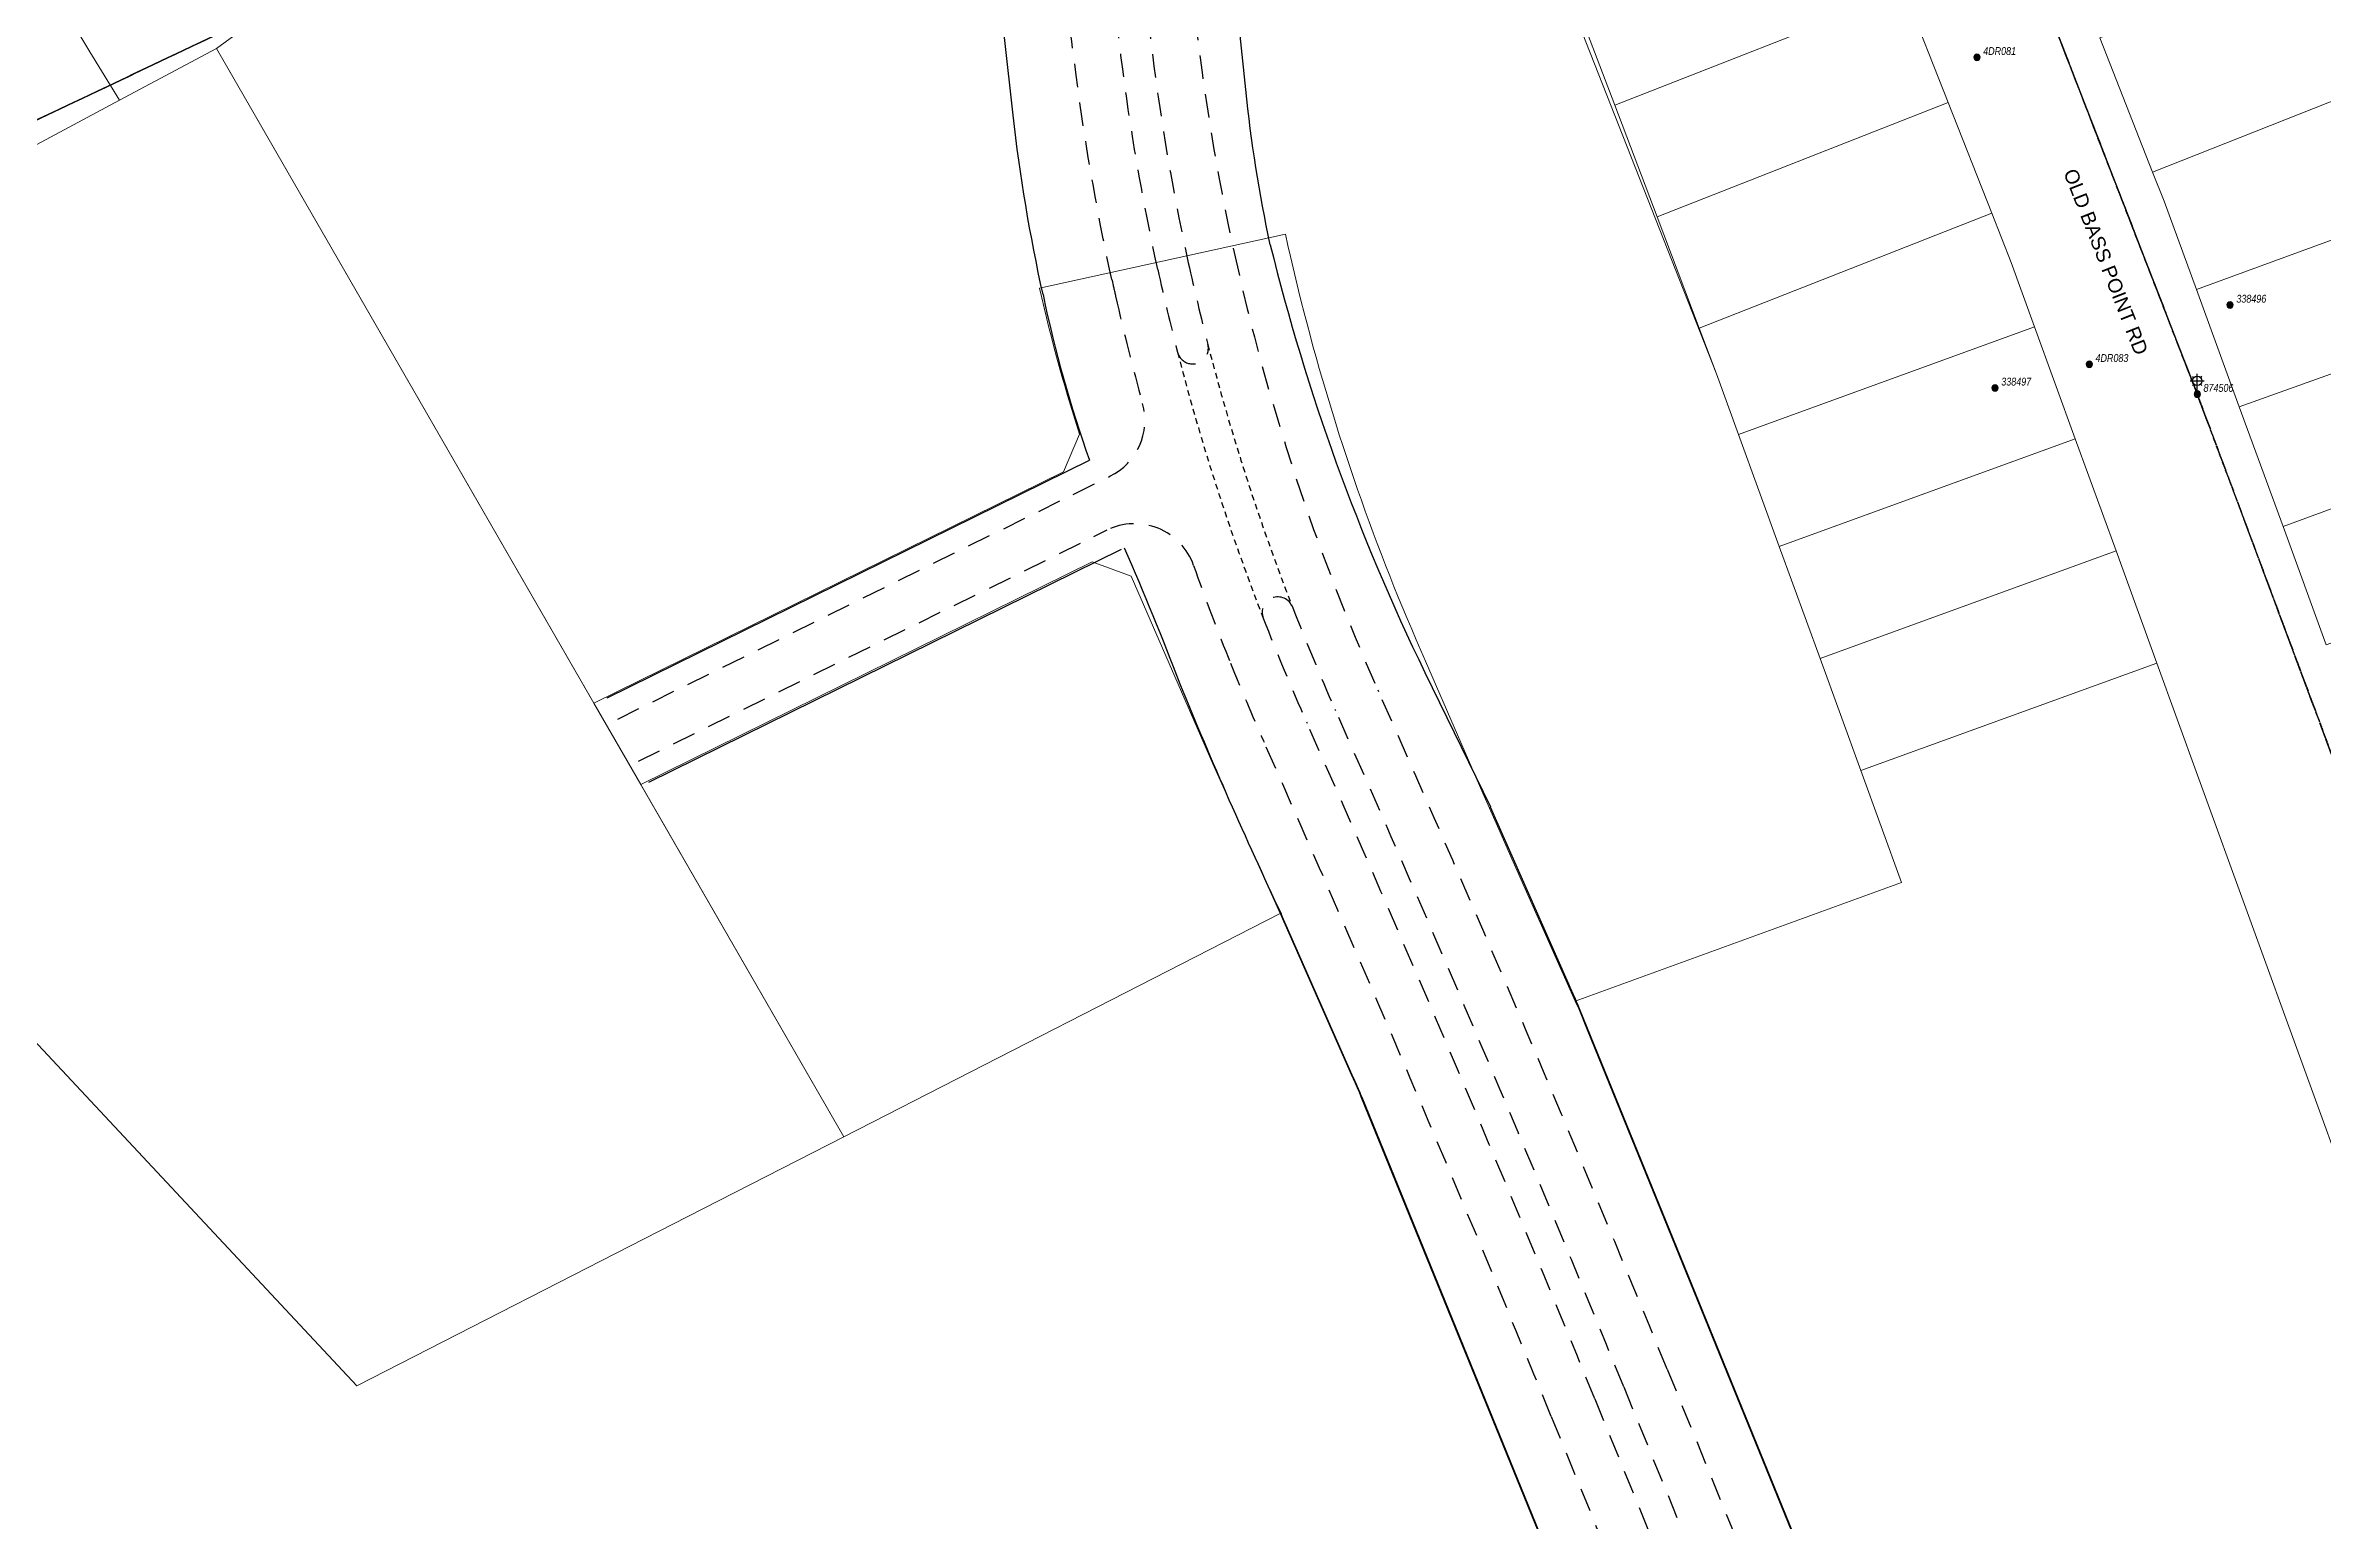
# Model space of a CAD drawing. Header units: metres. Extents: x 303058 to 305172, y 6169922 to 6171978.
# Drawn here: x 303745 to 304035.9, y 6170995.5 to 6171184 of the extents above; entities that cross this region are included whole.
import ezdxf
from ezdxf.enums import TextEntityAlignment as Align

# ---------------------------------------------------------------- set-up
doc = ezdxf.new("R2010")
doc.units = ezdxf.units.M
doc.linetypes.add('Cable Exist OH', pattern=[1, 1, 0])
doc.linetypes.add('Dash', pattern=[5, 3, -2])
doc.layers.get('0').update_dxf_attribs({"color": 6})
for name, color, linetype in [('_User PropBdy', 8, 'Continuous'), ('_User PropFOK', 9, 'Dash'), ('_User_NumPoleExist', 7, 'Continuous'), ('Equip_SP_SL_EXT', 8, 'Continuous'), ('Mains_HV_EXT', 7, 'Continuous'), ('Mains_HV_MOD', 7, 'Continuous'), ('Mains_LV_EXT', 7, 'Continuous'), ('Mains_SL_EXT', 7, 'Continuous'), ('Mains_SL_MOD', 7, 'Continuous'), ('OH_Details_SP_MISC', 7, 'Continuous'), ('SupportsOH_SP_TR_HV_LV_SL_EXT', 8, 'Continuous')]:
    doc.layers.add(name, color=color, linetype=linetype)
for name, color, linetype, lineweight in [('Cadastre Developer_SP_NEW', 2, 'Continuous', 5), ('Cadastre Land Parcels_SP_EXT', 8, 'Continuous', 5), ('Cadastre Road Names_SP_HV_LV_SL_EXT', 9, 'Continuous', 5), ('Cadastre Roads_SP_EXT', 7, 'Continuous', 5)]:
    doc.layers.add(name, color=color, linetype=linetype, lineweight=lineweight)
doc.styles.add('iecARIAL', font='arial.ttf', dxfattribs={"height": 2})
doc.styles.add('POLE_LABEL', font='ARIALNI.TTF')
doc.styles.get("Standard").update_dxf_attribs({"font": 'arial.ttf'})

# ---------------------------------------------------------------- blocks, each defined once
blk = doc.blocks.new('*U139')
for p, q in [((-2.25, 4.22), (2.25, 4.22)), ((-1.46, 5.68), (-1.06, 5.28)), ((-1.46, 2.76), (-1.06, 3.16)), ((0, 1.97), (0, 6.47)), ((0, 0), (0, 2.72)), ((1.46, 5.68), (1.06, 5.28)), ((1.46, 2.76), (1.06, 3.16))]:
    blk.add_line(p, q)
blk.add_circle((0, 4.22), 1.5)
at = {"style": 'iecARIAL', "flags": 9}
blk.add_attdef('ASSET_NUM', (1.5, 1.5), '', height=2.5, dxfattribs=at)
for tag, p, height, flags in [('OPERATING_VOLTAGE', (0.98, -1.65), 0.2, 9), ('ORIENTATION', (0.98, -1.85), 0.2, 9), ('OWNED_BY', (0.98, -2.05), 0.2, 9), ('STATE', (0.98, -2.25), 0.2, 9), ('CONSTRUCTED_VOLTAGE', (0.98, -0.65), 0.2, 9), ('CONTROL_TYPE', (0.98, -0.85), 0.2, 9), ('LANTERN_PURPOSE', (0.98, -1.05), 0.2, 9), ('LANTERN_TYPE', (0.98, -1.25), 0.2, 9), ('NO_PHASES', (0.98, -1.45), 0.2, 9), ('USAGE', (0.98, -2.45), 0.2, 9), ('CEXIST', (0.98, -2.65), 0.2, 9), ('CNEW', (0.98, -2.85), 0.2, 9), ('CNUMBER', (0.98, -3.05), 0.2, 9), ('CREMOVE', (0.98, -3.25), 0.2, 9), ('CREPLACE', (0.98, -3.45), 0.2, 9), ('LKINGHEIGHT', (0.98, -3.65), 0.2, 9), ('LBRACKET', (0.98, -3.85), 0.2, 9), ('LBRACKETVOCAB', (0.98, -4.05), 0.2, 9), ('LCATEGORY', (0.98, -4.25), 0.2, 9), ('LCHARGE1', (0.98, -4.45), 0.2, 9), ('LCHARGE1PERCENT', (0.98, -4.65), 0.2, 9), ('LCHARGE2', (0.98, -4.85), 0.2, 9), ('LCHARGE2PERCENT', (0.98, -5.05), 0.2, 9), ('LCHARGE3', (0.98, -5.25), 0.2, 9), ('LCHARGE3PERCENT', (0.98, -5.45), 0.2, 9), ('LEXIST', (0.98, -5.65), 0.2, 9), ('LLAMP', (0.98, -5.85), 0.2, 9), ('LLAMPVOCAB', (0.98, -6.05), 0.2, 9), ('LMAST', (0.98, -6.25), 0.2, 9), ('LMASTVOCAB', (0.98, -6.45), 0.2, 9), ('LNEW', (0.98, -6.65), 0.2, 9), ('LANTNUMBER', (0.98, -6.85), 0.2, 9), ('LOUTREACH', (0.98, -7.25), 0.2, 9), ('LOUTREACHVOCAB', (0.98, -7.45), 0.2, 9), ('LNUMBER', (2.18, -3.25), 2.5, 8), ('STREETNAME', (0.98, -9.25), 0.2, 9), ('SUBURB', (0.98, -9.45), 0.2, 1), ('LRATECODE', (0.98, -7.65), 0.2, 9), ('LREMOVE', (0.98, -7.85), 0.2, 9), ('LREPLACE', (0.98, -8.05), 0.2, 9), ('LTYPE', (0.98, -8.25), 0.2, 9), ('LTYPEVOCAB', (0.98, -8.45), 0.2, 9), ('LEGEND', (0.98, -8.65), 0.2, 9), ('LOCATION', (0.98, -8.85), 0.2, 9), ('NOTES', (0.98, -9.05), 0.2, 9)]:
    blk.add_attdef(tag, p, '', height=height, dxfattribs=dict(flags=flags))
blk = doc.blocks.new('POLE_EXT')
blk.add_hatch(color=256).paths.add_polyline_path([(-1, 0, 1), (1, 0, 1)])
blk.add_lwpolyline([(-1, 0, 1), (1, 0, 1)], format="xyb", close=True)
for tag, height, flags, p in [('pNumber', 2.5, 8, (-17.84, 2.07)), ('OWNED_BY', 0.2, 9, (1.35, -0.4)), ('SPECIAL_USE', 0.2, 9, (1.35, -0.8)), ('STATE', 0.2, 9, (1.35, -1)), ('cLV', 0.2, 9, (1.35, -1.4)), ('hDepth', 0.2, 9, (1.35, -1.6)), ('hDia', 0.2, 9, (1.35, -1.8)), ('cHV', 0.2, 9, (1.35, -2)), ('cLinedev', 0.2, 9, (1.35, -3.4)), ('pExisting', 0.2, 9, (1.35, -3.8)), ('pFooting', 0.2, 9, (1.35, -4.4)), ('pNew', 0.2, 9, (1.35, -4.6)), ('pRelocate', 0.2, 9, (1.35, -5)), ('pRemove', 0.2, 9, (1.35, -5.2)), ('pReplace', 0.2, 9, (1.35, -5.4)), ('pStay', 0.2, 9, (1.35, -5.6)), ('pType', 0.2, 9, (1.35, -5.8)), ('cspan', 0.2, 9, (1.35, -6)), ('STREETNAME', 0.2, 9, (1.35, -6.2)), ('SUBURB', 0.2, 9, (1.35, -6.4)), ('OPERATED_BY', 0.2, 9, (1.36, -7.01)), ('PARENT', 0.2, 9, (1.35, -0.6)), ('USAGE', 0.2, 9, (1.35, -1.2)), ('LBRACKET', 0.2, 9, (1.35, -2.2)), ('LExisting', 0.2, 9, (1.35, -2.4)), ('LANTNUMBER', 0.2, 9, (1.35, -2.6)), ('LOther', 0.2, 9, (1.35, -2.8)), ('LRemove', 0.2, 9, (1.35, -3)), ('LEGEND', 0.2, 9, (1.35, -3.2)), ('LOCATION', 0.2, 9, (1.35, -3.6)), ('PFNUMBER', 0.2, 9, (1.35, -4)), ('NEWPFNUMBER', 0.2, 9, (1.35, -4.2)), ('NOTES', 0.2, 9, (1.35, -6.6)), ('MAINTAINED_BY', 0.2, 9, (1.36, -6.81))]:
    blk.add_attdef(tag, text='', height=height, dxfattribs=dict(flags=flags)).set_placement(p, align=Align.MIDDLE_LEFT)
at = {"style": 'POLE_LABEL', "flags": 9}
for tag, p in [('STRUCTURE_PLANT_NUMBER', (1.35, 0.03)), ('STREET_CODE', (1.35, -0.2))]:
    blk.add_attdef(tag, text='', height=0.2, dxfattribs=at).set_placement(p, align=Align.MIDDLE_LEFT)
at = {"flags": 1}
blk.add_attdef('Z', (1.35, -7.33), '', height=0.2, dxfattribs=at)
at = {"layer": '_User_NumPoleExist', "style": 'POLE_LABEL', "flags": 8}
blk.add_attdef('ASSET_NUM', text='', height=2.5, dxfattribs=at).set_placement((2, 2), align=Align.MIDDLE_LEFT)
blk = doc.blocks.new('A$C3D0B2D35')
at = {"layer": '_User PropBdy'}
for points in [[(303872.46, 6171152.2, -0.026884), (303868.64, 6171175.15), (303859.78, 6171254.63), (303857.18, 6171277.96), (303855.18, 6171295.95, 0.064955), (303850.87, 6171308.95, 0.177852), (303835.68, 6171323.65, 0.261943), (303829.5, 6171322.77)], [(303901.49, 6171158.58, -0.027207), (303898.35, 6171178.44), (303896.5, 6171196.35), (303898.36, 6171200.09), (303900.34, 6171200.31)], [(303901.49, 6171158.58, 0.052854), (303921.25, 6171103.9), (303929.64, 6171086.71)], [(303872.46, 6171152.2, 0.0342), (303878.38, 6171131.03, 0.011474)], [(303882.82, 6171119.84, -0.012157), (303889.93, 6171102.46, 0.010856)], [(304015.51, 6170878.01), (303941.01, 6171060.88, 0.011792), (303939.42, 6171064.52), (303929.65, 6171086.68)], [(303971.31, 6170841.07), (303972.97, 6170841.6), (303978.87, 6170844.42), (303983.9, 6170846.82), (303989.16, 6170852.79), (303987.73, 6170866.69), (303913.23, 6171049.56, 0.014426), (303911.96, 6171052.42), (303902.9, 6171072.99)]]:
    blk.add_lwpolyline(points, format="xyb", dxfattribs=at)
for points in [[(303816.77, 6171100.64), (303878.38, 6171131.03)], [(303822.08, 6171089.88), (303882.46, 6171119.66)]]:
    blk.add_lwpolyline(points, dxfattribs=at)
blk.add_arc((304431.86, 6171323.49), 585.27, 202.18841, 205.34111, dxfattribs=at)
at = {"layer": '_User PropFOK'}
for p, q in [((303876.32, 6171126.67), (303881.01, 6171128.98)), ((303900.62, 6171095.17), (303900.7, 6171094.97)), ((303937.4, 6171008.79), (303950.44, 6170976.78))]:
    blk.add_line(p, q, dxfattribs=at)
at = {"layer": '_User PropFOK', "flags": 128}
for points in [[(303881.25, 6171154.13, -0.02296), (303876.46, 6171182, 0.017316), (303874.6, 6171193.61, -0.026582), (303871.64, 6171211.45), (303867.93, 6171244.74, 0.059369), (303863.89, 6171262.02, -0.059369), (303861.2, 6171273.55), (303858.98, 6171293.45, 0.005945), (303858.41, 6171298.08, 0.267019), (303836.81, 6171327.1, 0.390074), (303821.46, 6171321.77, 0.390074)], [(303887.12, 6171155.42, -0.022979), (303882.41, 6171182.76, -0.034211), (303881.57, 6171197.77), (303881.66, 6171204.98, 0.030855), (303881.05, 6171217.3), (303874.1, 6171279.69, -1.000229), (303875.59, 6171279.85), (303885.91, 6171187.23, 0.026334), (303891.02, 6171156.28)], [(303898.45, 6171203.12), (303896.74, 6171202.93, 0.414214), (303891, 6171195.75), (303891.87, 6171187.89, 0.026334), (303896.88, 6171157.57, 0.026334)]]:
    blk.add_lwpolyline(points, format="xyb", dxfattribs=at)
at = {"layer": '_User PropFOK'}
for points in [[(303887.11, 6171155.42, 0.009006), (303889.64, 6171144.84)], [(303891.02, 6171156.28, 0.009006), (303893.51, 6171145.84)], [(303896.88, 6171157.57, 0.050506), (303915.24, 6171101.66), (303915.33, 6171101.46, -0.007826), (303952.21, 6171014.83), (304004.77, 6170885.81)], [(303881.25, 6171154.14, 0.001783), (303881.73, 6171151.99)], [(303881.73, 6171151.99, 0.011474), (303885.18, 6171138.28)], [(303891.69, 6171117.58, 0.010856), (303896.42, 6171105.08, 0.010856)], [(303904.32, 6171112.29, 0.011869), (303909.75, 6171099.23), (303909.84, 6171099.03, -0.007826), (303946.66, 6171012.56), (304005.79, 6170867.41)], [(303900.59, 6171110.84, 0.011869), (303906.1, 6171097.6), (303906.19, 6171097.4, -0.007826), (303942.95, 6171011.05), (303996.59, 6170879.39)]]:
    blk.add_lwpolyline(points, format="xyb", dxfattribs=at)
at = {"layer": '_User PropFOK', "ltscale": 0.25, "flags": 128}
for points in [[(303889.64, 6171144.84, 0.029597), (303900.59, 6171110.84, 0.029597)], [(303893.51, 6171145.84, 0.029597), (303904.32, 6171112.29, 0.029597)]]:
    blk.add_lwpolyline(points, format="xyb", dxfattribs=at)
at = {"layer": '_User PropFOK'}
for points in [[(303818.1, 6171097.95), (303876.32, 6171126.67)], [(303820.75, 6171092.57), (303878.9, 6171121.25)], [(303880.61, 6171122.09), (303878.9, 6171121.25)]]:
    blk.add_lwpolyline(points, dxfattribs=at)
for centre, radius, start, end in [((303891.58, 6171145.34), 2, 194.4579, 14.4579), ((303877.47, 6171136.15), 8, 296.2527, 15.4321), ((303884.15, 6171114.92), 8, 19.4694, 116.2527), ((303902.45, 6171111.56), 2, 21.2391, 201.2391), ((304182.08, 6171220.24), 308, 201.9573, 203.9592), ((301166.51, 6169879.96), 2992, 22.16549, 23.95915)]:
    blk.add_arc(centre, radius, start, end, dxfattribs=at)

msp = doc.modelspace()

# ---------------------------------------------------------------- linework, layer by layer
at = {"layer": 'Cadastre Land Parcels_SP_EXT', "linetype": 'Continuous'}
for points in [[(303828.71, 6171228.98), (303766.82, 6171183.68), (303815.05, 6171099.98), (303875.07, 6171129.53), (303877.12, 6171134.37), (303876.73, 6171135.6), (303876.34, 6171136.83), (303875.96, 6171138.06), (303875.59, 6171139.3), (303875.23, 6171140.54), (303874.87, 6171141.78), (303874.52, 6171143.03), (303874.18, 6171144.27), (303873.85, 6171145.52), (303873.52, 6171146.77), (303873.2, 6171148.02), (303872.89, 6171149.28), (303872.59, 6171150.53), (303872.29, 6171151.79), (303872, 6171153.05), (303903.42, 6171159.93), (303903.74, 6171158.49), (303904.07, 6171157.06), (303904.4, 6171155.62), (303904.74, 6171154.18), (303905.09, 6171152.75), (303905.45, 6171151.32), (303905.82, 6171149.89), (303906.19, 6171148.46), (303906.57, 6171147.04), (303906.95, 6171145.61), (303907.35, 6171144.19), (303907.75, 6171142.77), (303908.16, 6171141.36), (303908.57, 6171139.94), (303909, 6171138.53), (303909.43, 6171137.12), (303909.87, 6171135.71), (303910.31, 6171134.3), (303910.76, 6171132.9), (303911.22, 6171131.5), (303911.69, 6171130.1), (303912.16, 6171128.7), (303912.65, 6171127.31), (303913.13, 6171125.91), (303913.63, 6171124.52), (303914.13, 6171123.14), (303914.64, 6171121.75), (303915.16, 6171120.37), (303915.69, 6171118.99), (303916.22, 6171117.62), (303916.76, 6171116.25), (303917.3, 6171114.88), (303917.85, 6171113.51), (303918.41, 6171112.14), (303918.98, 6171110.78), (303919.56, 6171109.42), (303920.14, 6171108.07), (303920.72, 6171106.71), (303921.32, 6171105.36), (303923.15, 6171101.14), (303924.98, 6171096.92), (303926.82, 6171092.7), (303928.66, 6171088.49), (303930.51, 6171084.27), (303932.37, 6171080.06), (303934.23, 6171075.86), (303940.46, 6171061.88), (303982.15, 6171077.03), (303976.95, 6171091.36), (303971.74, 6171105.68), (303966.53, 6171120.01), (303961.33, 6171134.33), (303958.51, 6171142.09), (303928.34, 6171218.78)], [(304015.38, 6170878), (303941.99, 6171058.21), (303940.9, 6171060.89), (303940.46, 6171061.88), (303934.23, 6171075.86), (303932.37, 6171080.06), (303930.51, 6171084.27), (303928.66, 6171088.49), (303926.82, 6171092.7), (303924.98, 6171096.92), (303923.15, 6171101.14), (303921.32, 6171105.36), (303920.72, 6171106.71), (303920.14, 6171108.07), (303919.56, 6171109.42), (303918.98, 6171110.78), (303918.41, 6171112.14), (303917.85, 6171113.51), (303917.3, 6171114.88), (303916.76, 6171116.25), (303916.22, 6171117.62), (303915.69, 6171118.99), (303915.69, 6171118.99), (303915.16, 6171120.37), (303914.64, 6171121.75), (303914.13, 6171123.14), (303913.63, 6171124.52), (303913.13, 6171125.91), (303912.65, 6171127.31), (303912.16, 6171128.7), (303911.69, 6171130.1), (303911.22, 6171131.5), (303910.76, 6171132.9), (303910.31, 6171134.3), (303909.87, 6171135.71), (303909.43, 6171137.12), (303909, 6171138.53), (303908.57, 6171139.94), (303908.16, 6171141.36), (303907.75, 6171142.77), (303907.35, 6171144.19), (303906.95, 6171145.61), (303906.57, 6171147.04), (303906.19, 6171148.46), (303905.82, 6171149.89), (303905.45, 6171151.32), (303905.09, 6171152.75), (303904.74, 6171154.18), (303904.4, 6171155.62), (303904.07, 6171157.06), (303903.74, 6171158.49), (303903.42, 6171159.93), (303872, 6171153.05), (303872.29, 6171151.79), (303872.59, 6171150.53), (303872.89, 6171149.28), (303873.2, 6171148.02), (303873.52, 6171146.77), (303873.85, 6171145.52), (303874.18, 6171144.27), (303874.52, 6171143.03), (303874.87, 6171141.78), (303875.23, 6171140.54), (303875.59, 6171139.3), (303875.96, 6171138.06), (303876.34, 6171136.83), (303876.73, 6171135.6), (303877.12, 6171134.37), (303875.07, 6171129.53), (303815.05, 6171099.98), (303821.06, 6171089.56), (303878.74, 6171118.03), (303883.73, 6171116.2), (303894.13, 6171092.24), (303902.76, 6171073.09), (303911.82, 6171052.52), (303912.08, 6171051.95), (303912.34, 6171051.38), (303912.6, 6171050.81), (303912.84, 6171050.23), (303913.08, 6171049.65), (303987.6, 6170866.8)]]:
    msp.add_lwpolyline(points, dxfattribs=at)
for points in [[(303956.31, 6171147.9), (303950.92, 6171162.15), (303945.52, 6171176.41), (303940.13, 6171190.66), (303934.73, 6171204.92), (303929.34, 6171219.18), (303928.34, 6171218.78), (303958.51, 6171142.09), (303956.31, 6171147.9)], [(303945.52, 6171176.41), (303940.13, 6171190.66), (303976.95, 6171205.15), (303982.53, 6171190.96), (303945.52, 6171176.41)], [(304051.71, 6171182.69), (304048.79, 6171190.33), (304045, 6171199.85), (304007.48, 6171185.01), (304014.23, 6171167.84), (304051.71, 6171182.69)], [(303950.92, 6171162.15), (303945.52, 6171176.41), (303982.53, 6171190.96), (303988.11, 6171176.78), (303950.92, 6171162.15)], [(303827.07, 6171034.34), (303847, 6171044.54), (303766.82, 6171183.68), (303754.43, 6171177.05), (303742.68, 6171170.76), (303741.26, 6171170), (303730.81, 6171164.41), (303704.55, 6171150.35), (303703.68, 6171149.88), (303681.68, 6171134.94), (303674.9, 6171130.33), (303716.05, 6171086.22), (303784.78, 6171012.69), (303827.07, 6171034.34)], [(304057.67, 6171166.69), (304053.22, 6171178.81), (304051.71, 6171182.69), (304014.23, 6171167.84), (304015.7, 6171164.16), (304019.84, 6171152.84), (304057.67, 6171166.69)], [(303956.31, 6171147.9), (303950.92, 6171162.15), (303988.11, 6171176.78), (303993.69, 6171162.6), (303956.31, 6171147.9)], [(304063.17, 6171151.4), (304061.48, 6171155.96), (304057.67, 6171166.69), (304019.84, 6171152.84), (304025.32, 6171137.84), (304063.17, 6171151.4)], [(303999.15, 6171148.08), (303996.15, 6171156.33), (303993.69, 6171162.6), (303956.31, 6171147.9), (303958.51, 6171142.09), (303961.33, 6171134.33), (303999.15, 6171148.08)], [(304064.99, 6171146.33), (304063.17, 6171151.4), (304025.32, 6171137.84), (304030.91, 6171122.54), (304068.57, 6171136.4), (304064.99, 6171146.33)], [(304004.36, 6171133.75), (303999.15, 6171148.08), (303961.33, 6171134.33), (303966.53, 6171120.01), (304004.36, 6171133.75)], [(304073.32, 6171123.49), (304068.57, 6171136.4), (304030.91, 6171122.54), (304036.43, 6171107.45), (304074.17, 6171121.1), (304073.32, 6171123.49)], [(304009.57, 6171119.43), (304004.36, 6171133.75), (303966.53, 6171120.01), (303971.74, 6171105.68), (304009.57, 6171119.43)], [(303902.76, 6171073.09), (303894.13, 6171092.24), (303883.73, 6171116.2), (303878.74, 6171118.03), (303821.06, 6171089.56), (303847, 6171044.54), (303902.76, 6171073.09)], [(304014.77, 6171105.11), (304009.57, 6171119.43), (303971.74, 6171105.68), (303976.95, 6171091.36), (304014.77, 6171105.11)]]:
    msp.add_lwpolyline(points, close=True, dxfattribs=at)
at = {"layer": 'Cadastre Roads_SP_EXT', "linetype": 'Continuous'}
msp.add_lwpolyline([(303766.82, 6171183.68), (303828.71, 6171228.98), (303852.21, 6171247.22), (303900.95, 6171285.08), (303930.27, 6171307.86), (303925.63, 6171312.29), (303919.77, 6171317.88), (303854, 6171266.79), (303831.24, 6171249.14), (303823.83, 6171244.08), (303764.21, 6171198.68), (303747.3, 6171188.85), (303750.67, 6171183.26), (303754.43, 6171177.05), (303766.82, 6171183.68)], close=True, dxfattribs=at)
for points in [[(303982.53, 6171190.96), (303988.11, 6171176.78), (303993.69, 6171162.6), (303996.15, 6171156.33), (303999.15, 6171148.08), (304004.36, 6171133.75), (304009.57, 6171119.43), (304014.77, 6171105.11), (304019.98, 6171090.78), (304053.42, 6170998.75)], [(304036.43, 6171107.45), (304030.91, 6171122.54), (304025.32, 6171137.84), (304019.84, 6171152.84), (304015.7, 6171164.16), (304014.23, 6171167.84), (304007.48, 6171185.01)]]:
    msp.add_lwpolyline(points, dxfattribs=at)
at = {"layer": 'Mains_HV_EXT', "linetype": 'Cable Exist OH'}
msp.add_lwpolyline([(304061.06, 6171028.39), (304035.46, 6171097.89), (304019.94, 6171139.48), (304001.1, 6171188.11), (303984.46, 6171232.18)], dxfattribs=at)
at = {"layer": 'Mains_HV_MOD', "linetype": 'Cable Exist OH'}
msp.add_lwpolyline([(303722.81, 6171164.51), (303722.92, 6171164.57), (303767.45, 6171185.73), (303838.37, 6171238.13), (303900.76, 6171286.85)], dxfattribs=at)
at = {"layer": 'Mains_LV_EXT', "linetype": 'Cable Exist OH'}
for points in [[(304019.94, 6171139.48), (304001.1, 6171188.11)], [(304035.46, 6171097.89), (304019.94, 6171139.48)]]:
    msp.add_lwpolyline(points, dxfattribs=at)
at = {"layer": 'Mains_SL_EXT', "linetype": 'Cable Exist OH', "ltscale": 0.6, "flags": 128}
for points in [[(303984.46, 6171232.18), (304001.1, 6171188.11), (304019.94, 6171139.48)], [(304019.94, 6171139.48), (304035.46, 6171097.89), (304061.11, 6171028.31)]]:
    msp.add_lwpolyline(points, dxfattribs=at)
at = {"layer": 'Mains_SL_MOD', "linetype": 'Cable Exist OH', "ltscale": 0.6, "flags": 128}
msp.add_lwpolyline([(303767.45, 6171185.73), (303722.92, 6171164.57), (303685.51, 6171142.64)], dxfattribs=at)
at = {"layer": 'OH_Details_SP_MISC', "flags": 128}
for points in [[(303918.27, 6171353.72), (303949.37, 6171322.32), (303968.6, 6171272.87), (303984.46, 6171232.18), (304001.1, 6171188.11), (304019.94, 6171139.48)], [(303949.4, 6171322.29), (303925.15, 6171307.12), (303900.76, 6171286.85), (303838.37, 6171238.13), (303767.45, 6171185.73), (303722.93, 6171164.57), (303685.51, 6171142.64)]]:
    msp.add_lwpolyline(points, dxfattribs=at)

# ---------------------------------------------------------------- block references
at = {"layer": 'Cadastre Developer_SP_NEW'}
msp.add_blockref('A$C3D0B2D35', (0, 0), dxfattribs=at)
at = {"layer": 'Equip_SP_SL_EXT', "xscale": 0.4, "yscale": 0.4, "zscale": 0.4}
msp.add_blockref('*U139', (304019.94, 6171139.48), dxfattribs=at)
at = {"layer": 'SupportsOH_SP_TR_HV_LV_SL_EXT'}
ref = msp.add_blockref('POLE_EXT', (303991.79, 6171182.54), dxfattribs=dict(at, xscale=0.4, yscale=0.4, zscale=0.4))
ref.add_attrib('ASSET_NUM', '4DR081', dxfattribs={"layer": '_User_NumPoleExist', "height": 1, "style": 'POLE_LABEL'}).set_placement((303992.59, 6171183.34), align=Align.MIDDLE_LEFT)
ref = msp.add_blockref('POLE_EXT', (304024.14, 6171150.88), dxfattribs=dict(at, xscale=0.4, yscale=0.4, zscale=0.4))
ref.add_attrib('ASSET_NUM', '338496', dxfattribs={"layer": '_User_NumPoleExist', "height": 1, "style": 'POLE_LABEL'}).set_placement((304024.94, 6171151.68), align=Align.MIDDLE_LEFT)
ref = msp.add_blockref('POLE_EXT', (304006.14, 6171143.3), dxfattribs=dict(at, xscale=0.4, yscale=0.4, zscale=0.4))
ref.add_attrib('ASSET_NUM', '4DR083', dxfattribs={"layer": '_User_NumPoleExist', "height": 1, "style": 'POLE_LABEL'}).set_placement((304006.94, 6171144.1), align=Align.MIDDLE_LEFT)
ref = msp.add_blockref('POLE_EXT', (303994.1, 6171140.28), dxfattribs=dict(at, xscale=0.4, yscale=0.4, zscale=0.4))
ref.add_attrib('ASSET_NUM', '338497', dxfattribs={"layer": '_User_NumPoleExist', "height": 1, "style": 'POLE_LABEL'}).set_placement((303994.9, 6171141.08), align=Align.MIDDLE_LEFT)
ref = msp.add_blockref('POLE_EXT', (304019.94, 6171139.48), dxfattribs=dict(at, xscale=0.4, yscale=0.4, zscale=0.4))
ref.add_attrib('ASSET_NUM', '874506', dxfattribs={"layer": '_User_NumPoleExist', "height": 1, "style": 'POLE_LABEL'}).set_placement((304020.74, 6171140.28), align=Align.MIDDLE_LEFT)

# ---------------------------------------------------------------- texts
at = {"layer": 'Cadastre Road Names_SP_HV_LV_SL_EXT'}
msp.add_text('OLD BASS POINT RD', height=1.8, rotation=291.4496, dxfattribs=at).set_placement((304002.81, 6171167.84))

doc.saveas('drawing.dxf')
